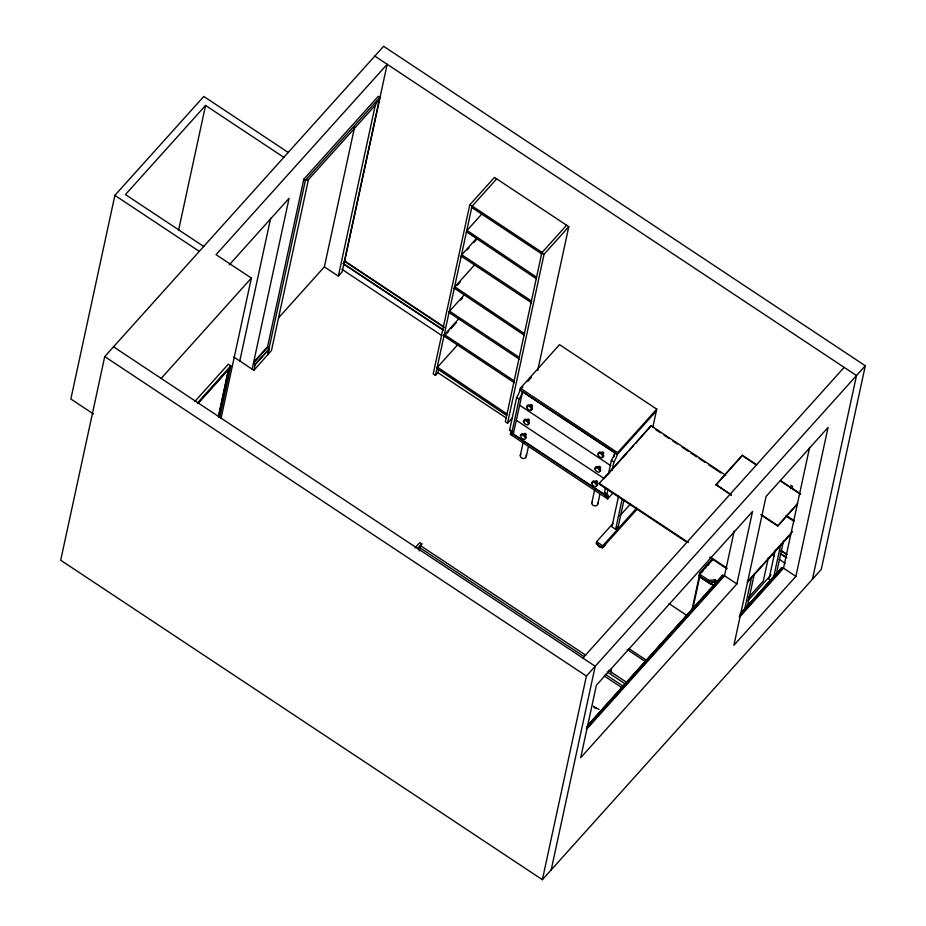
<?xml version="1.0" encoding="UTF-8"?>
<svg xmlns="http://www.w3.org/2000/svg" width="926" height="926" viewBox="0 0 926 926"><rect width="100%" height="100%" fill="white"/><g stroke="black" fill="none" stroke-linecap="round" stroke-linejoin="round"><path stroke-width="1.39" d="M705.543 567.592L705.658 566.446L705.728 567.719M707.591 565.311L707.742 564.119L705.843 566.573M707.777 565.427C709.223 562.244 713.298 558.355 711.284 561.202M288.217 152.443L203.789 96.443L114.882 195.363L70.851 399.013L93.445 413.991M104.731 356.591L60.699 560.23L542.381 879.7L821.269 569.409L865.301 365.77L383.619 46.3L104.731 356.591L586.413 676.049L542.381 879.7M178.544 230.424L205.572 105.437L283.819 157.327M218.536 415.82L228.664 368.953L218.478 417.36L219.74 417.105L230.817 365.851L228.352 364.207L194.865 401.456M220.99 418.564L251.363 278.078L216.059 254.662L387.172 64.276L344.657 260.958L343.118 263.76L443.079 330.05M239.788 360.978L270.635 218.339M252.15 369.173L289.086 198.291L229.243 264.871M233.769 356.985L253.874 370.319L255.067 364.786L269.015 349.264L267.591 346.694L303.821 179.169L378.236 96.373L379.834 97.438L342.111 271.92L338.337 276.133L324.378 266.873L354.6 127.059M267.695 354.727L305.418 180.234L379.834 97.438L375.273 105.251L308.427 179.632L271.48 350.514L253.874 370.319M267.822 354.808L269.015 349.264M338.337 276.133L375.273 105.251M537.728 370.388L568.795 226.696L494.472 177.398L469.76 204.889L433.218 373.942L435.44 375.412L437.894 372.669L438.716 368.895M435.44 375.412L471.994 206.359L496.695 178.868M436.794 369.115L437.477 367.217L507.008 413.957M443.832 336.566L444.515 334.668L514.393 381.014L513.722 382.913M448.913 313.081L449.596 311.171L519.474 357.517L518.803 359.427M454.18 288.75L454.851 286.84L524.382 333.58M461.102 256.699L461.785 254.789L531.663 301.147L530.992 303.045M466.368 232.368L467.04 230.458L536.571 277.198M471.623 208.037L472.341 205.966M419.212 550.924L420.392 545.46M584.329 656.789L419.906 547.729L421.805 543.898L419.825 542.59L415.022 547.937M566.573 225.226L541.872 252.705L505.318 421.758L507.541 423.24L512.298 417.95M541.513 254.384L542.219 252.312M507.541 423.24L544.094 254.187L568.795 226.696M510.782 432.65L510.4 434.421L607.63 498.906L608.012 497.135L510.782 432.65A11.529 2.766 -56.4 0 0 509.566 430.254L516.639 397.532A11.529 2.766 -56.4 0 0 519.995 390.031L520.4 388.191L559.524 344.657L656.742 409.142L652.749 427.627M522.646 391.478L513.247 434.294A11.529 2.766 -56.4 0 0 512.032 431.886L519.116 399.164A11.529 2.766 -56.4 0 0 522.472 391.675L614.933 452.687L614.031 456.807M520.296 455.488L523.155 442.258M526.327 456.368L528.329 447.108M591.818 502.934L594.677 489.704M725.752 475.327L651.024 425.763L599.238 483.384L599.099 484.055L687.08 542.404M597.86 503.813L599.863 494.553M608.012 497.135A11.529 2.766 -56.4 0 0 606.796 494.727L604.319 493.095L605.5 487.643M608.451 474.008L611.392 460.372A11.529 2.766 -56.4 0 0 614.748 452.883L614.933 452.687M613.07 523.387L596.622 541.675L596.17 543.77L602.351 547.868L637.042 509.277M606.796 494.727L607.977 489.275M612.098 470.188L613.869 462.016A11.529 2.766 -56.4 0 0 617.225 454.516L617.619 452.675L656.742 409.142M599.076 546.664L599.261 545.819M602.351 547.868L602.803 545.773L636.648 508.108M604.365 546.259L604.551 545.426M618.556 496.174L611.924 526.848L615.628 529.302L618.267 526.373M615.628 529.302L622.26 498.628M617.816 528.468L623.997 499.878M551.178 869.919L595.21 666.269L113.528 346.81M651.024 425.763L635.537 443.508M731.366 495.283L716.018 484.622L742.397 455.279L756.646 464.725M712.163 559.072L699.836 572.8L699.466 574.479A1.528 1.262 12.2 0 0 699.825 576.273L708.471 582.003L714.814 581.528L717.06 583.021M691.93 610.026L699.57 574.676A1.898 1.574 12.2 0 0 699.732 576.69L692.729 609.088M699.825 576.273L700.183 574.595A1.528 1.262 12.2 0 1 699.836 572.8M708.471 582.003L708.841 580.336L700.183 574.595M714.814 581.528L715.185 579.85L708.841 580.336M742.397 455.279L715.925 485.039M721.829 576.782L721.991 576.018A3.322 1.69 41.9 0 1 724.12 575.474L736.876 583.936L580.718 757.676L596.379 685.228L752.549 511.476L736.876 583.936M734.168 531.154L724.526 575.74L586.679 729.109M744.527 610.002L751.762 576.539M747.166 607.074L754.401 573.611M768.406 557.556L763.337 580.984L748.845 597.108M761.068 514.983L777.701 526.014L797.575 503.582M775.259 550.171L768.927 579.445L770.779 580.683M773.847 576.331L780.768 544.268M776.185 574.745L783.5 540.923M778.905 571.33L780.977 568.448A3.322 1.69 41.9 0 1 783.107 567.904L795.862 576.377L733.89 645.318L766.08 496.417L828.052 427.465L795.862 576.377M809.625 447.374L783.512 568.182L739.654 616.971M812.472 579.19L856.504 375.551L374.822 56.081M205.572 105.437L125.45 194.564L203.708 246.466M161.182 378.41L251.363 278.078M197.342 403.099L230.817 365.851L228.907 369.115L198.037 403.47M198.754 402.231L200.676 400.09M202.609 397.937L224.81 373.247M278.529 317.884L324.378 266.873M267.591 346.694L253.655 362.205L255.067 364.786M254.025 362.46L267.961 346.937M254.824 364.613L268.887 349.183M466.692 230.852L482.226 213.57M461.437 255.182L476.959 237.901M467.155 249.974L469.042 247.855M473.788 242.577L477.584 238.352M454.504 287.234L474.783 264.674M457.375 285.185L460.222 282.025M449.237 311.564L464.771 294.283M460.65 300.012L462.549 297.906M444.167 335.062L458.752 318.833M445.14 335.119L448.936 330.895M450.835 328.788L456.518 322.456M437.13 367.61L458.347 343.997M536.247 278.714L466.716 231.975M524.058 335.096L454.527 288.356M522.854 386.848L519.995 390.031L617.225 454.516L656.349 410.994M527.635 381.547L531.443 377.299M506.684 415.473L437.153 368.733M417.51 548.678L421.805 543.898M603.891 478.719L626.902 453.103M628.823 450.974L633.615 445.637M613.348 492.528L607.63 498.906L605.708 495.306L513.432 434.097M619.841 515.851L630.479 504.01M582.848 658.073L844.153 367.356M586.413 676.049L865.301 365.77M699.651 573.634L705.346 567.927M701.503 572.21L703.424 570.069M707.256 565.809L712.036 560.496M700.102 573.935L703.401 570.266M790.804 488.477L792.633 486.439L790.781 485.212M699.732 576.69L710.855 584.063L712.812 581.898L717.118 582.836M587.998 725.093L721.991 576.018M586.91 726.493L722.708 575.289M588.797 724.792L594.585 718.356M599.411 712.985L603.266 708.703M605.187 706.561L615.79 694.755M617.723 692.613L619.644 690.472M623.499 686.178L638.928 669.023M641.822 665.806L644.716 662.588M647.598 659.37L652.425 653.999M654.346 651.858L663.028 642.204M665.921 638.986L668.815 635.768M672.67 631.486L686.166 616.461M690.981 611.102L693.875 607.884M696.769 604.666L710.265 589.654M715.08 584.294L718.935 580M601.726 711.11L603.659 708.957M625.826 684.291L628.719 681.073M649.925 657.483L652.818 654.265M674.024 630.664L677.832 626.589M692.335 610.292L694.268 608.15M717.395 582.408L719.328 580.266M586.274 728.831L724.12 575.474M777.701 526.014L797.483 503.999M747.49 581.702L792.563 531.559M747.34 582.373L790.503 534.36M747.826 600.742L771.034 574.907M740.939 613L780.977 568.448M739.862 614.378L781.891 567.684M746.483 607.398L748.393 605.28M752.213 601.032L756.97 595.731M758.88 593.612L774.136 576.643M754.505 599.18L757.364 595.997M739.261 616.693L783.107 567.904M308.427 179.632L305.418 180.234L303.821 179.169M510.4 434.421L513.247 434.294M710.855 584.063L714.895 584.954M714.86 585.116L710.821 584.237L699.697 576.863M531.767 406.086C534.383 406.294 529.637 402.856 531.073 405.565M525.528 434.954C527.808 435.463 524.429 431.875 524.544 433.97M596.807 482.226C599.099 482.735 595.719 479.147 595.835 481.242M599.11 709.351L594.041 707.232L596.205 708.529M602.803 453.231C605.847 454.122 600.997 449.909 602.363 452.837M599.689 467.653C602.722 468.556 597.872 464.331 599.238 467.271M472.306 206.139L542.185 252.485M469.76 204.889L471.994 206.359M541.872 252.705L544.094 254.187M471.982 207.644L541.86 253.99M461.461 256.305L531.339 302.652M780.41 480.49L800.596 493.882M743.485 456.483L755.373 464.366M781.498 481.694L800.504 494.299M786.012 515.296L794.45 520.887M655.701 429.629L660.527 432.824M664.139 435.232L668.966 438.426M672.577 440.822L677.392 444.017M682.219 447.223L688.25 451.217M690.657 452.814L696.676 456.807M699.095 458.405L705.114 462.41M708.737 464.806L720.787 472.792M787.077 516.766L793.107 520.759M716.018 484.622L731.459 494.866M761.16 514.555L777.782 525.586M449.272 312.687L519.15 359.033M344.657 260.958L443.519 326.531M781.127 550.449L787.158 554.442M344.391 261.248L444.387 327.572M780.514 550.507L786.533 554.5M343.291 263.563L443.299 329.887M780.711 553.667L786.73 557.66M780.294 553.702L786.313 557.695M444.191 336.173L514.069 382.519M341.914 269.292L441.876 335.594M771.867 554.454L774.275 556.051M779.102 559.246L785.121 563.24M520.4 388.191L617.619 452.675M516.639 397.532L519.116 399.164M611.392 460.372L613.869 462.016M519.671 405.241L610.755 465.651M516.407 420.335L603.891 478.36M437.894 372.669L506.58 418.228M599.238 483.384L688.435 542.532M710.126 556.92L727.003 568.113M709.976 557.591L726.852 568.784M509.566 430.254L512.032 431.886M715.185 579.85L718.553 582.084M713.17 581.655L713.888 582.13M114.882 195.363L199.31 251.363M596.622 541.675L602.803 545.773M669.035 603.636L686.733 615.373M628.708 648.513L646.406 660.25M627.145 649.496L646.024 662.009M421.307 546.166L585.741 655.214M608.544 670.343L627.747 683.075M607.132 671.906L625.143 683.851M605.245 674.302L623.244 686.235M604.238 675.992L622.237 687.925M593.346 706.144L596.159 708.17M528.167 420.207C531.489 421.805 526.778 416.874 527.959 419.987M605.257 493.083A11.529 2.766 -56.4 0 1 605.535 495.503M604.319 493.095A11.529 2.766 -56.4 0 1 605.072 493.014M597.826 503.142A3.056 2.523 12.2 0 1 594.55 505.885A3.056 2.523 12.2 0 1 592.003 502.297M526.072 455.06A3.056 2.523 12.2 0 1 523.028 458.451A3.056 2.523 12.2 0 1 520.84 454.296M524.544 421.029A3.056 1.551 41.9 0 1 525.748 419.293A3.056 1.551 41.9 0 1 528.989 421.793A3.056 1.551 41.9 0 1 528.352 423.958M592.547 482.168A3.056 1.551 41.9 0 1 595.707 481.867A3.056 1.551 41.9 0 1 596.992 485.571M527.507 406.028A3.056 1.551 41.9 0 1 529.487 405.044A3.056 1.551 41.9 0 1 532.381 407.961A3.056 1.551 41.9 0 1 530.911 409.454M521.269 434.896A3.056 1.551 41.9 0 1 524.429 434.595A3.056 1.551 41.9 0 1 525.702 438.299M595.823 468.313A3.056 1.551 41.9 0 1 597.027 466.577A3.056 1.551 41.9 0 1 600.279 469.065A3.056 1.551 41.9 0 1 599.643 471.23M598.786 453.312A3.056 1.551 41.9 0 1 600.766 452.316A3.056 1.551 41.9 0 1 603.659 455.233A3.056 1.551 41.9 0 1 602.189 456.726M610.79 669.29A11.992 6.1 41.9 0 1 611.299 672.843M605.199 543.099A3.82 3.16 12.2 0 1 603.034 546.375M601.101 546.514A3.82 3.16 12.2 0 1 597.721 543.655M605.014 543.932A3.82 3.16 12.2 0 1 601.414 547.405A3.82 3.16 12.2 0 1 597.502 543.666M523.665 422.013A3.056 1.551 41.9 0 0 527.947 424.849A3.056 1.551 41.9 0 0 526.35 420.913A3.056 1.551 41.9 0 0 523.665 422.013M591.83 483.719A3.056 1.551 41.9 0 0 596.112 486.555A3.056 1.551 41.9 0 0 594.515 482.62A3.056 1.551 41.9 0 0 591.83 483.719M526.79 407.579A3.056 1.551 41.9 0 0 531.061 410.415A3.056 1.551 41.9 0 0 529.475 406.479A3.056 1.551 41.9 0 0 526.79 407.579M520.551 436.435A3.056 1.551 41.9 0 0 524.822 439.283A3.056 1.551 41.9 0 0 523.225 435.347A3.056 1.551 41.9 0 0 520.551 436.435M594.943 469.285A3.056 1.551 41.9 0 0 599.226 472.121A3.056 1.551 41.9 0 0 597.629 468.186A3.056 1.551 41.9 0 0 594.943 469.285M598.069 454.851A3.056 1.551 41.9 0 0 602.351 457.699A3.056 1.551 41.9 0 0 600.754 453.763A3.056 1.551 41.9 0 0 598.069 454.851"/></g></svg>
